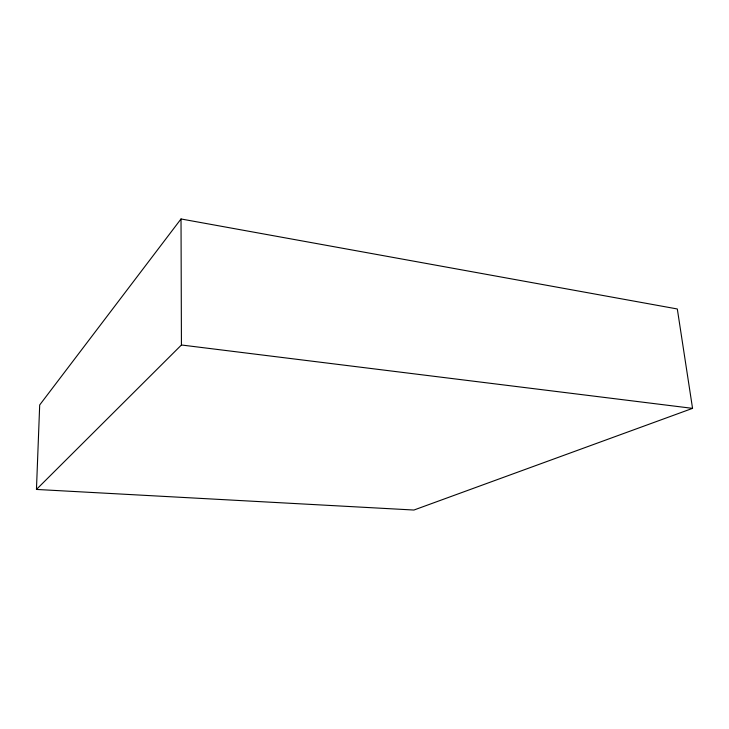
<?xml version="1.0" encoding="UTF-8"?>
<svg xmlns="http://www.w3.org/2000/svg" width="729" height="729" viewBox="0 0 729 729"><rect width="100%" height="100%" fill="white"/><g stroke="black" fill="none" stroke-linecap="round" stroke-linejoin="round"><path stroke-width="1.09" d="M36.45 489.441L39.694 404.959L181.02 218.964L677.314 308.968L692.55 408.358L413.926 510.036L36.45 489.441L181.43 344.99L181.02 218.964M181.43 344.99L692.55 408.358"/></g></svg>
